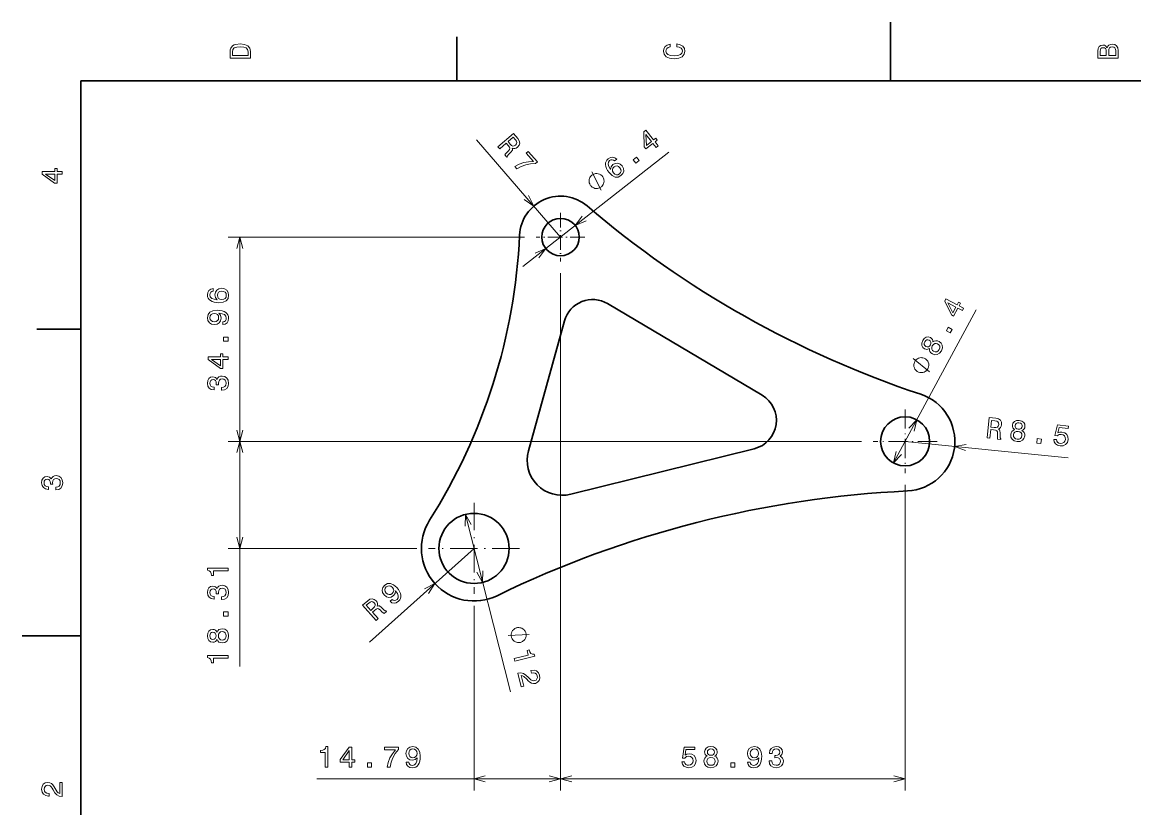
# Model space of a CAD drawing. Extents: x 0 to 297, y 0 to 210.
# Drawn here: x 0 to 190.3, y 75.4 to 210 of the extents above; entities that cross this region are included whole.
import ezdxf

# ---------------------------------------------------------------- set-up
doc = ezdxf.new("R2010")
doc.units = 0
doc.linetypes.add('DASHDOT', pattern=[18.5, 12, -3, 0.5, -3])

msp = doc.modelspace()

# ---------------------------------------------------------------- linework, layer by layer
at = {"color": 7, "lineweight": 35, "ltscale": 0.25}
for p, q in [((148.5, 200), (148.5, 210)), ((10, 105), (0, 105))]:
    msp.add_line(p, q, dxfattribs=at)
at = {"color": 7, "lineweight": 35, "ltscale": 0.1875}
for p, q in [((74.300003, 200), (74.300003, 207.5)), ((10, 157.5), (2.5, 157.5))]:
    msp.add_line(p, q, dxfattribs=at)
at = {"color": 7, "lineweight": 35}
for p, q in [((287, 200), (10, 200)), ((10, 200), (10, 10)), ((126.536232, 146.181259), (100.106705, 161.859436)), ((92.738014, 158.896896), (86.562378, 136.656265)), ((125.190727, 137.028458), (93.790192, 129.227936))]:
    msp.add_line(p, q, dxfattribs=at)
at = {"color": 7, "lineweight": 13}
for p, q in [((92.050247, 173.239227), (77.654686, 189.87558)), ((85.594482, 168.183228), (110.599869, 187.766846)), ((85.890251, 173.239227), (35.193615, 173.239227)), ((37.193615, 138.282654), (37.193615, 173.239227)), ((92.050247, 167.079224), (92.050247, 78.536179)), ((92.050247, 167.079224), (92.050247, 78.536171)), ((148.985886, 134.585373), (163.118744, 160.809921)), ((143.518402, 138.282654), (35.193615, 138.282654)), ((143.518402, 138.282654), (35.193615, 138.282654)), ((37.193615, 99.758316), (37.193615, 138.282654)), ((150.978409, 138.282654), (178.878799, 135.447311)), ((150.978409, 130.822647), (150.978409, 78.536171)), ((75.781303, 125.784485), (83.489532, 95.440445)), ((67.458549, 119.969185), (35.193615, 119.969185)), ((77.258553, 119.969185), (59.406624, 103.928345)), ((77.258553, 110.169182), (77.258553, 78.536179)), ((50.384094, 80.536179), (92.050247, 80.536179)), ((92.050247, 80.536171), (150.978409, 80.536171))]:
    msp.add_line(p, q, dxfattribs=at)
at = {"color": 7, "linetype": 'DASHDOT', "lineweight": 13, "ltscale": 0.208}
for p, q in [((92.050247, 177.399231), (92.050247, 169.079224)), ((96.210251, 173.239227), (87.890251, 173.239227))]:
    msp.add_line(p, q, dxfattribs=at)
at = {"color": 7, "linetype": 'DASHDOT', "lineweight": 13, "ltscale": 0.273}
for p, q in [((150.978409, 143.742645), (150.978409, 132.822647)), ((156.438416, 138.282654), (145.518402, 138.282654))]:
    msp.add_line(p, q, dxfattribs=at)
at = {"color": 7, "linetype": 'DASHDOT', "lineweight": 13, "ltscale": 0.39}
for p, q in [((77.258553, 127.769188), (77.258553, 112.169182)), ((85.058556, 119.969185), (69.458549, 119.969185))]:
    msp.add_line(p, q, dxfattribs=at)
at = {"color": 7, "lineweight": 13}
for points in [[(35.533215, 204.994965), (35.533215, 203.829971), (39.033215, 203.829971), (39.033215, 204.994965), (38.922264, 205.544678), (38.584366, 205.953171), (38.034657, 206.205338), (37.283215, 206.296112), (36.516644, 206.215424), (36.21405, 206.114563), (35.971977, 205.973343), (35.644165, 205.56485), (35.563473, 205.297562)], [(35.951801, 204.959656), (36.027451, 205.342941), (36.259438, 205.605194), (36.672985, 205.761536), (37.283215, 205.811966), (37.873272, 205.756485), (38.286816, 205.600143), (38.533936, 205.332855), (38.614628, 204.959656), (38.614628, 204.298996), (35.951801, 204.298996)], [(111.93206, 205.817017), (112.35569, 205.716141), (112.658287, 205.549713), (112.844887, 205.317734), (112.905403, 205.045395), (112.814629, 204.71759), (112.54229, 204.460388), (112.098488, 204.28891), (111.483215, 204.233429), (110.872986, 204.28891), (110.424141, 204.455338), (110.151802, 204.71254), (110.055984, 205.045395), (110.106415, 205.287476), (110.247627, 205.494247), (110.474571, 205.655624), (110.787247, 205.766571), (110.787247, 206.245682), (110.308144, 206.094391), (109.94503, 205.832138), (109.718086, 205.474075), (109.637398, 205.045395), (109.763474, 204.510818), (110.116501, 204.10231), (110.696472, 203.840057), (111.483215, 203.749283), (112.269958, 203.840057), (112.84993, 204.10231), (113.208, 204.510818), (113.329041, 205.045395), (113.233215, 205.51442), (112.965927, 205.892654), (112.527161, 206.159943), (111.93206, 206.301163)], [(185.542007, 205.630417), (185.249496, 205.983429), (185.052811, 206.074219), (184.81073, 206.104477), (184.432495, 206.03891), (184.160156, 205.842224), (183.993729, 205.524506), (183.933212, 205.080704), (183.933212, 203.835022), (187.433212, 203.835022), (187.433212, 205.151306), (187.36261, 205.620331), (187.155838, 205.968307), (186.828018, 206.185165), (186.384216, 206.260818), (186.08667, 206.215424), (185.839554, 206.094391), (185.65799, 205.897705)], [(185.385666, 204.984879), (185.385666, 204.298996), (184.351807, 204.298996), (184.351807, 205.025223), (184.382065, 205.297562), (184.472839, 205.489197), (184.629181, 205.605194), (184.86116, 205.645538), (185.093155, 205.600143), (185.254532, 205.479111), (185.355408, 205.272339)], [(187.014618, 205.095825), (187.014618, 204.298996), (185.809296, 204.298996), (185.809296, 205.050446), (185.844589, 205.368164), (185.9505, 205.595108), (186.132065, 205.731277), (186.394302, 205.776657), (186.671692, 205.731277), (186.863327, 205.605194), (186.979324, 205.393372)], [(81.34037, 188.672668), (81.64727, 188.318008), (82.764671, 189.284912), (83.078171, 188.922607), (83.297737, 188.645752), (83.389542, 188.431747), (83.342896, 188.231323), (83.150887, 187.998474), (82.824158, 187.682419), (82.61895, 187.464844), (82.52507, 187.303574), (82.871567, 186.903137), (82.944031, 186.965836), (82.974915, 187.14595), (83.14682, 187.348053), (83.550858, 187.744354), (83.811287, 188.083084), (83.834541, 188.256592), (83.788208, 188.456604), (84.015549, 188.386551), (84.241425, 188.395264), (84.468628, 188.471817), (84.690552, 188.62384), (84.964699, 188.954437), (85.07296, 189.31488), (85.000084, 189.691986), (84.752655, 190.07811), (83.987061, 190.962891)], [(84.342697, 189.896759), (84.521118, 189.644333), (84.590553, 189.417633), (84.546173, 189.199173), (84.366127, 188.983353), (84.111931, 188.830078), (83.889351, 188.817566), (83.668907, 188.933594), (83.44194, 189.157349), (83.088837, 189.565399), (83.969795, 190.327713)], [(108.389969, 188.576477), (108.747307, 188.856339), (108.212463, 189.539261), (108.605537, 189.847107), (108.356766, 190.164749), (107.963692, 189.856903), (106.635902, 191.552292), (106.27459, 191.269318), (106.370483, 188.66037), (106.644119, 188.310974), (107.855118, 189.259399)], [(106.728874, 188.889816), (106.639267, 190.811859), (107.606354, 189.577026)], [(84.258514, 185.300308), (84.591812, 184.915131), (85.329971, 185.333771), (86.108673, 185.620789), (86.924637, 185.779968), (87.788765, 185.814087), (88.105301, 186.087997), (86.5345, 187.903305), (86.187454, 187.602997), (87.441452, 186.153809), (86.563606, 186.127808), (85.751984, 185.97905), (84.988525, 185.705231)], [(101.665291, 186.557632), (101.337982, 186.82016), (100.9767, 186.92157), (100.588547, 186.860992), (100.198723, 186.638962), (99.986229, 186.427704), (99.842819, 186.193665), (99.760544, 185.930664), (99.74649, 185.637787), (99.798401, 185.326141), (99.919388, 184.991699), (100.109459, 184.634491), (100.370331, 184.268677), (100.87542, 183.754639), (101.390259, 183.498047), (101.896721, 183.497528), (102.390831, 183.749985), (102.720001, 184.123077), (102.867661, 184.539795), (102.828133, 184.98288), (102.603333, 185.408966), (102.240425, 185.733307), (101.83078, 185.880096), (101.405838, 185.841965), (101.006683, 185.631851), (100.691681, 185.257019), (100.587021, 184.809937), (100.304527, 185.293335), (100.185928, 185.706512), (100.234329, 186.045486), (100.454567, 186.320465), (100.677963, 186.444183), (100.89415, 186.478973), (101.102242, 186.417725), (101.300011, 186.271545)], [(104.956299, 185.887314), (105.504227, 186.316437), (105.040894, 186.908035), (104.492973, 186.478912)], [(6.833213, 184.02739), (6.833213, 184.481277), (5.965778, 184.481277), (5.965778, 184.98056), (5.56232, 184.98056), (5.56232, 184.481277), (3.408862, 184.481277), (3.408862, 184.022339), (5.521974, 182.489197), (5.965778, 182.489197), (5.965778, 184.02739)], [(102.221306, 185.103363), (102.373535, 184.819031), (102.411621, 184.541382), (102.332458, 184.274384), (102.141205, 184.060547), (101.875854, 183.916779), (101.600784, 183.899933), (101.33638, 184.000336), (101.104744, 184.222504), (100.951653, 184.499756), (100.916672, 184.773438), (101.006027, 185.035599), (101.217995, 185.272064), (101.466606, 185.396301), (101.727516, 185.414886), (101.984833, 185.315338)], [(5.56232, 182.912827), (3.993876, 184.02739), (5.56232, 184.02739)], [(99.227509, 183.623474), (99.155579, 183.715332), (98.965782, 183.863068), (98.811951, 183.964874), (98.694092, 184.020752), (98.494339, 184.086594), (98.248665, 184.11647), (98.038956, 184.100418), (97.911133, 184.074402), (97.737396, 184.012421), (97.517723, 183.91449), (97.425873, 183.842545), (97.334023, 183.770615), (97.186295, 183.580811), (97.08448, 183.426987), (97.028595, 183.309128), (96.962761, 183.109375), (96.932884, 182.863708), (96.948936, 182.653992), (96.974945, 182.526169), (97.036926, 182.352432), (97.134872, 182.132767), (97.206802, 182.040909), (97.27874, 181.949066), (97.468536, 181.801331), (97.62236, 181.699524), (97.740219, 181.643631), (97.939972, 181.577789), (98.185654, 181.547928), (98.395363, 181.56398), (98.523178, 181.589981), (98.696922, 181.651962), (98.916595, 181.749908), (99.008438, 181.821838), (99.100296, 181.893768), (99.248024, 182.083572), (99.349838, 182.237396), (99.405716, 182.355255), (99.471558, 182.555008), (99.501434, 182.80069), (99.485382, 183.010406), (99.459366, 183.138214), (99.397392, 183.311966), (99.299446, 183.531631)], [(32.6367, 164.443359), (32.228195, 164.347534), (31.925602, 164.125641), (31.733959, 163.7827), (31.6684, 163.338898), (31.703701, 163.041351), (31.799522, 162.784134), (31.955864, 162.55719), (32.177765, 162.365555), (32.455143, 162.214249), (32.793037, 162.103302), (33.191452, 162.0327), (33.640301, 162.012527), (34.356438, 162.093216), (34.875893, 162.340332), (35.188572, 162.738754), (35.294479, 163.283417), (35.203701, 163.772614), (34.966671, 164.145813), (34.593472, 164.387878), (34.119408, 164.473618), (33.640301, 164.387878), (33.272144, 164.155899), (33.040157, 163.797821), (32.959465, 163.354019), (33.060329, 162.874908), (33.347794, 162.516846), (32.793037, 162.592499), (32.394623, 162.753876), (32.157593, 163.000992), (32.0769, 163.343933), (32.117245, 163.5961), (32.223152, 163.787735), (32.399666, 163.913818), (32.6367, 163.979385)], [(34.124451, 163.984421), (34.442173, 163.928955), (34.68425, 163.787735), (34.845631, 163.560791), (34.896065, 163.278381), (34.845631, 162.98082), (34.689293, 162.753876), (34.447216, 162.60762), (34.129494, 162.562241), (33.816814, 162.612671), (33.579781, 162.753876), (33.428486, 162.98587), (33.373009, 163.298553), (33.428486, 163.570877), (33.574738, 163.787735), (33.811771, 163.928955)], [(160.769562, 160.666611), (160.984894, 161.066162), (160.221283, 161.477692), (160.458145, 161.917206), (160.102982, 162.108612), (159.866119, 161.669098), (157.970428, 162.69072), (157.752701, 162.286713), (158.885544, 159.934601), (159.276215, 159.72406), (160.005951, 161.078125)], [(159.12204, 160.288391), (158.270081, 162.013611), (159.650787, 161.269531)], [(34.32618, 158.286591), (34.724594, 158.362244), (35.03223, 158.579102), (35.223873, 158.922028), (35.294479, 159.375916), (35.259178, 159.673477), (35.1684, 159.940765), (35.012058, 160.167709), (34.790157, 160.359344), (34.512779, 160.510651), (34.169838, 160.621597), (33.776466, 160.687164), (33.322578, 160.712372), (32.611481, 160.626648), (32.09203, 160.379532), (31.77935, 159.98616), (31.6684, 159.446533), (31.759178, 158.952301), (32.001251, 158.579102), (32.374451, 158.337021), (32.843472, 158.256332), (33.327621, 158.337021), (33.695778, 158.574051), (33.927765, 158.927078), (34.003414, 159.375916), (33.907593, 159.849991), (33.615086, 160.208054), (34.174885, 160.127365), (34.573299, 159.965973), (34.810329, 159.718872), (34.885979, 159.380966), (34.850674, 159.118713), (34.739723, 158.927078), (34.563213, 158.800995), (34.32618, 158.750565)], [(32.838428, 158.745514), (32.525749, 158.795959), (32.278629, 158.937164), (32.122288, 159.159058), (32.066814, 159.446533), (32.122288, 159.74408), (32.278629, 159.971024), (32.520706, 160.112244), (32.833385, 160.167709), (33.151108, 160.112244), (33.388138, 159.971024), (33.534393, 159.739044), (33.584824, 159.431396), (33.534393, 159.154022), (33.388138, 158.937164), (33.156151, 158.795959)], [(35.193615, 155.412964), (35.193615, 156.108917), (34.442173, 156.108917), (34.442173, 155.412964)], [(155.136078, 154.189072), (155.138367, 153.89566), (155.227768, 153.646973), (155.39267, 153.432068), (155.637848, 153.259827), (156.071259, 153.11792), (156.48764, 153.157059), (156.862427, 153.38475), (157.181946, 153.796906), (157.348114, 154.28598), (157.332214, 154.724228), (157.135956, 155.093536), (156.781494, 155.381943), (156.500427, 155.487579), (156.232635, 155.511597), (155.973358, 155.445068), (155.729431, 155.290085), (155.718582, 155.525085), (155.639069, 155.728363), (155.502167, 155.899536), (155.298981, 156.043396), (154.945496, 156.142242), (154.591949, 156.092163), (154.264984, 155.878784), (153.989899, 155.517166), (153.836716, 155.084106), (153.838287, 154.693695), (153.988464, 154.366409), (154.267792, 154.129944), (154.497284, 154.034912), (154.715546, 154.014679)], [(158.70047, 156.827271), (159.03064, 157.439926), (158.369156, 157.796417), (158.038971, 157.183762)], [(154.530594, 154.532562), (154.354401, 154.673355), (154.260864, 154.861252), (154.258545, 155.0802), (154.345062, 155.32576), (154.500214, 155.528595), (154.684357, 155.647064), (154.892731, 155.672256), (155.109589, 155.606949), (155.287842, 155.45932), (155.385803, 155.269028), (155.397003, 155.045303), (155.308441, 154.80658), (155.150909, 154.599304), (154.962311, 154.483231), (154.749512, 154.460419)], [(155.858673, 153.690811), (155.644897, 153.857574), (155.536713, 154.082031), (155.528931, 154.344009), (155.632538, 154.631912), (155.81366, 154.872314), (156.036743, 155.009888), (156.283722, 155.042938), (156.542938, 154.960526), (156.772064, 154.779755), (156.893585, 154.548126), (156.910217, 154.281357), (156.809021, 153.997894), (156.625519, 153.753052), (156.393539, 153.620255), (156.133255, 153.594391)], [(35.193615, 152.302292), (35.193615, 152.75618), (34.32618, 152.75618), (34.32618, 153.255463), (33.922722, 153.255463), (33.922722, 152.75618), (31.769264, 152.75618), (31.769264, 152.297241), (33.882378, 150.764114), (34.32618, 150.764114), (34.32618, 152.302292)], [(33.922722, 151.187744), (32.354279, 152.302292), (33.922722, 152.302292)], [(154.358063, 152.458374), (154.255341, 152.513718), (154.022278, 152.573059), (153.840546, 152.604736), (153.710175, 152.608734), (153.500763, 152.58905), (153.263702, 152.518021), (153.077972, 152.419312), (152.971268, 152.344284), (152.836899, 152.217896), (152.67485, 152.040176), (152.619507, 151.937469), (152.564148, 151.834778), (152.504807, 151.601685), (152.473145, 151.419968), (152.469147, 151.289581), (152.488831, 151.080185), (152.559845, 150.843109), (152.658569, 150.657394), (152.733582, 150.55069), (152.859955, 150.416321), (153.037689, 150.254272), (153.140396, 150.198929), (153.243103, 150.14357), (153.476181, 150.084229), (153.657898, 150.052551), (153.788284, 150.048553), (153.997681, 150.068237), (154.234756, 150.139267), (154.420471, 150.237976), (154.527191, 150.313004), (154.66156, 150.439392), (154.823608, 150.617111), (154.878952, 150.719818), (154.934296, 150.822525), (154.993652, 151.055603), (155.025314, 151.23732), (155.029312, 151.367706), (155.009628, 151.577103), (154.938599, 151.814178), (154.83989, 151.999908), (154.764862, 152.106598), (154.638489, 152.240967), (154.460754, 152.403015)], [(34.094193, 147.018005), (34.129494, 147.018005), (34.613644, 147.098694), (34.976757, 147.335724), (35.208744, 147.708923), (35.294479, 148.203156), (35.208744, 148.727661), (34.986843, 149.121033), (34.633816, 149.373184), (34.179928, 149.463959), (33.882378, 149.423615), (33.640301, 149.312668), (33.453701, 149.131119), (33.317535, 148.889038), (33.0452, 149.216843), (32.611481, 149.33284), (32.218109, 149.257187), (31.920559, 149.040329), (31.733959, 148.687302), (31.6684, 148.203156), (31.749092, 147.749268), (31.970993, 147.401291), (32.324017, 147.174347), (32.793037, 147.098694), (32.828342, 147.098694), (32.828342, 147.547546), (32.505573, 147.587891), (32.273586, 147.719009), (32.132378, 147.930817), (32.081944, 148.228378), (32.122288, 148.490616), (32.228195, 148.682266), (32.399666, 148.798264), (32.631657, 148.843643), (32.878773, 148.798264), (33.0452, 148.677216), (33.146065, 148.465408), (33.176323, 148.177948), (33.17128, 147.981262), (33.569695, 147.981262), (33.559608, 148.228378), (33.605, 148.546097), (33.726036, 148.783127), (33.922722, 148.924347), (34.179928, 148.974777), (34.472435, 148.919296), (34.689293, 148.773041), (34.825459, 148.541046), (34.87085, 148.233414), (34.820415, 147.915695), (34.669121, 147.683701), (34.427044, 147.537445), (34.094193, 147.481979)], [(165.002792, 138.867737), (165.469406, 138.820328), (165.618805, 140.290421), (166.095459, 140.241974), (166.445145, 140.191238), (166.658768, 140.098557), (166.76236, 139.920746), (166.782455, 139.619614), (166.761658, 139.165497), (166.761673, 138.866425), (166.804031, 138.684692), (167.330856, 138.631149), (167.340546, 138.726486), (167.239426, 138.878693), (167.2258, 139.143677), (167.247772, 139.709198), (167.204803, 140.134308), (167.102661, 140.276489), (166.931732, 140.390167), (167.145172, 140.495209), (167.303497, 140.65654), (167.41626, 140.868134), (167.473389, 141.130997), (167.445969, 141.559601), (167.277405, 141.896088), (166.965622, 142.120392), (166.520691, 142.231506), (165.356659, 142.349808)], [(166.346893, 141.818298), (166.649902, 141.75708), (166.855957, 141.639832), (166.973572, 141.450455), (166.990692, 141.169907), (166.91095, 140.884003), (166.757629, 140.722153), (166.517639, 140.655304), (166.199005, 140.662338), (165.66214, 140.716888), (165.779938, 141.875916)], [(169.705551, 140.285706), (169.435394, 140.171234), (169.239899, 139.993393), (169.104523, 139.758759), (169.039322, 139.466309), (169.074219, 139.011597), (169.269836, 138.641937), (169.623718, 138.382935), (170.126816, 138.245636), (170.642242, 138.279434), (171.040985, 138.46196), (171.306961, 138.784698), (171.437622, 139.22258), (171.427582, 139.52269), (171.347198, 139.779236), (171.186462, 139.993286), (170.94986, 140.159256), (171.162796, 140.259277), (171.320099, 140.410583), (171.425812, 140.6026), (171.480896, 140.845398), (171.436813, 141.209793), (171.255157, 141.517197), (170.932831, 141.737518), (170.493423, 141.853134), (170.034729, 141.828781), (169.674667, 141.677811), (169.429871, 141.413742), (169.31839, 141.065155), (169.318497, 140.816757), (169.383392, 140.607391)], [(169.79097, 140.976578), (169.853546, 141.193268), (169.991302, 141.351624), (170.192657, 141.437607), (170.452637, 141.451752), (170.699417, 141.386108), (170.879364, 141.261368), (170.982452, 141.078537), (171.005173, 140.85318), (170.937073, 140.631989), (170.798813, 140.468628), (170.59642, 140.372604), (170.34198, 140.362976), (170.090179, 140.429108), (169.910736, 140.558868), (169.808167, 140.746719)], [(176.418747, 138.625137), (176.48732, 138.202484), (176.700531, 137.8564), (177.041397, 137.618988), (177.495346, 137.496811), (178.011292, 137.535629), (178.432648, 137.741196), (178.723282, 138.107056), (178.869598, 138.599121), (178.831726, 139.074402), (178.628113, 139.465149), (178.275772, 139.739197), (177.79776, 139.873962), (177.415329, 139.85199), (177.107498, 139.715988), (177.343323, 140.639969), (178.868622, 140.484955), (178.910431, 140.896378), (177.048981, 141.085556), (176.585388, 139.267197), (176.986771, 139.22641), (177.301758, 139.432648), (177.681702, 139.480209), (177.997208, 139.392395), (178.226746, 139.206848), (178.3573, 138.94519), (178.380371, 138.623489), (178.29306, 138.313004), (178.107513, 138.083466), (177.845856, 137.952911), (177.524139, 137.92984), (177.261795, 137.991989), (177.06781, 138.128296), (176.935638, 138.324219), (176.885376, 138.577713)], [(169.522003, 139.427399), (169.594193, 139.688721), (169.760101, 139.874634), (169.99913, 139.982147), (170.304764, 139.996704), (170.596191, 139.921463), (170.808716, 139.768066), (170.933838, 139.552582), (170.956985, 139.281555), (170.877747, 139.000671), (170.710327, 138.799713), (170.470261, 138.682175), (170.169647, 138.667099), (169.873199, 138.742844), (169.661682, 138.906281), (169.538101, 139.13681)], [(173.50769, 138.003448), (174.200089, 137.933075), (174.276062, 138.680664), (173.583664, 138.751038)], [(5.73379, 129.979111), (5.769093, 129.979111), (6.253242, 130.059799), (6.616354, 130.296829), (6.848343, 130.670029), (6.934078, 131.164276), (6.848343, 131.688766), (6.626441, 132.082138), (6.273415, 132.334305), (5.819525, 132.425079), (5.521974, 132.384735), (5.279899, 132.273788), (5.0933, 132.092224), (4.957133, 131.850143), (4.684798, 132.177963), (4.251081, 132.293961), (3.857709, 132.218307), (3.560158, 132.00145), (3.373559, 131.648422), (3.307997, 131.164276), (3.388689, 130.710388), (3.610591, 130.362396), (3.963617, 130.135452), (4.432637, 130.059799), (4.46794, 130.059799), (4.46794, 130.508652), (4.145173, 130.548996), (3.913184, 130.680115), (3.771974, 130.891937), (3.721542, 131.189484), (3.761888, 131.451736), (3.867795, 131.643372), (4.039265, 131.759369), (4.271254, 131.804764), (4.518372, 131.759369), (4.684798, 131.638336), (4.785663, 131.426514), (4.815922, 131.139053), (4.810879, 130.942368), (5.209294, 130.942368), (5.199208, 131.189484), (5.244596, 131.507217), (5.365634, 131.744247), (5.56232, 131.885452), (5.819525, 131.935883), (6.112032, 131.880417), (6.328891, 131.734161), (6.465058, 131.502167), (6.510447, 131.194534), (6.460014, 130.876801), (6.308718, 130.644821), (6.066643, 130.498566), (5.73379, 130.443085)], [(35.193615, 116.129646), (35.193615, 116.588577), (31.6684, 116.588577), (31.6684, 116.245636), (31.976036, 116.154861), (32.182808, 115.973305), (32.303844, 115.69593), (32.344193, 115.312645), (32.702259, 115.312645), (32.702259, 116.129646)], [(34.094193, 111.213509), (34.129494, 111.213509), (34.613644, 111.294197), (34.976757, 111.531227), (35.208744, 111.904427), (35.294479, 112.398666), (35.208744, 112.923164), (34.986843, 113.316536), (34.633816, 113.568695), (34.179928, 113.65947), (33.882378, 113.619125), (33.640301, 113.508179), (33.453701, 113.326622), (33.317535, 113.084541), (33.0452, 113.412354), (32.611481, 113.528351), (32.218109, 113.452698), (31.920559, 113.23584), (31.733959, 112.882813), (31.6684, 112.398666), (31.749092, 111.944778), (31.970993, 111.596794), (32.324017, 111.36985), (32.793037, 111.294197), (32.828342, 111.294197), (32.828342, 111.743042), (32.505573, 111.783394), (32.273586, 111.914513), (32.132378, 112.126328), (32.081944, 112.423882), (32.122288, 112.686127), (32.228195, 112.877769), (32.399666, 112.993767), (32.631657, 113.039154), (32.878773, 112.993767), (33.0452, 112.872726), (33.146065, 112.660912), (33.176323, 112.373451), (33.17128, 112.176765), (33.569695, 112.176765), (33.559608, 112.423882), (33.605, 112.741608), (33.726036, 112.978638), (33.922722, 113.11985), (34.179928, 113.17028), (34.472435, 113.114807), (34.689293, 112.968552), (34.825459, 112.736565), (34.87085, 112.428925), (34.820415, 112.111198), (34.669121, 111.879211), (34.427044, 111.732956), (34.094193, 111.677483)], [(62.898968, 110.921341), (63.221523, 110.675552), (63.588448, 110.591667), (63.971622, 110.678322), (64.35643, 110.929169), (64.554161, 111.154305), (64.692307, 111.400475), (64.756622, 111.668449), (64.750862, 111.961594), (64.678009, 112.269043), (64.531326, 112.598282), (64.317177, 112.934708), (64.03257, 113.289177), (63.493523, 113.760811), (62.962524, 113.982025), (62.460938, 113.951691), (61.98539, 113.673553), (61.678436, 113.275696), (61.562634, 112.846199), (61.632004, 112.406807), (61.885464, 112.004005), (62.269073, 111.697807), (62.691452, 111.58239), (63.109093, 111.645782), (63.493523, 111.889503), (63.782101, 112.277634), (63.852943, 112.734528), (64.167068, 112.264198), (64.313316, 111.859985), (64.287926, 111.518509), (64.087151, 111.236397), (63.868488, 111.087379), (63.651783, 111.041824), (63.440025, 111.088852), (63.244087, 111.231453)], [(62.245972, 112.334717), (62.074497, 112.601006), (62.014366, 112.879196), (62.074932, 113.143799), (62.251678, 113.377197), (62.510086, 113.534805), (62.783386, 113.570198), (63.050217, 113.48452), (63.300468, 113.289017), (63.471558, 113.015602), (63.524948, 112.744911), (63.450138, 112.481071), (63.255016, 112.237946), (63.014988, 112.090065), (62.755928, 112.053909), (62.495838, 112.132095)], [(60.54039, 107.635872), (60.889259, 107.949348), (59.901634, 109.048485), (60.258007, 109.368706), (60.530712, 109.593399), (60.742958, 109.689194), (60.944225, 109.646301), (61.180611, 109.458679), (61.502735, 109.137917), (61.724113, 108.936813), (61.887108, 108.845963), (62.280994, 109.19989), (62.216949, 109.271164), (62.036289, 109.298676), (61.831001, 109.466782), (61.427219, 109.863327), (61.083675, 110.117386), (60.90976, 110.13739), (60.710667, 110.087326), (60.776451, 110.315933), (60.763512, 110.541611), (60.682724, 110.767342), (60.526581, 110.986382), (60.190918, 111.254303), (59.828514, 111.355804), (59.452839, 111.275887), (59.071404, 111.021286), (58.201096, 110.239281)], [(59.26038, 110.614792), (59.509434, 110.797897), (59.734783, 110.871567), (59.954044, 110.831276), (60.173195, 110.655289), (60.331184, 110.404007), (60.347878, 110.181702), (60.235992, 109.959122), (60.01651, 109.728012), (59.61512, 109.367348), (58.836479, 110.233894)], [(35.193615, 108.400391), (35.193615, 109.096359), (34.442173, 109.096359), (34.442173, 108.400391)], [(33.307449, 104.386993), (33.448658, 104.129791), (33.645344, 103.953278), (33.892464, 103.842323), (34.190014, 103.807022), (34.638859, 103.887711), (34.986843, 104.119705), (35.208744, 104.497948), (35.294479, 105.012352), (35.208744, 105.521721), (34.986843, 105.899963), (34.638859, 106.13195), (34.190014, 106.217682), (33.892464, 106.177338), (33.645344, 106.071434), (33.448658, 105.889877), (33.307449, 105.637711), (33.186409, 105.839447), (33.019985, 105.980652), (32.818256, 106.066391), (32.571136, 106.096649), (32.213066, 106.015961), (31.925602, 105.804138), (31.739002, 105.461205), (31.6684, 105.012352), (31.739002, 104.558464), (31.925602, 104.215523), (32.213066, 103.998665), (32.571136, 103.923019), (32.818256, 103.948235), (33.019985, 104.033966)], [(32.611481, 104.402122), (32.38958, 104.442467), (32.218109, 104.563507), (32.112202, 104.75515), (32.071857, 105.012352), (32.112202, 105.264519), (32.218109, 105.456161), (32.38958, 105.577194), (32.611481, 105.622589), (32.838428, 105.577194), (33.014942, 105.456161), (33.130936, 105.264519), (33.166237, 105.012352), (33.125893, 104.75515), (33.014942, 104.563507), (32.838428, 104.442467)], [(34.179928, 104.291176), (33.912636, 104.336563), (33.710907, 104.482819), (33.579781, 104.709763), (33.534393, 105.012352), (33.579781, 105.309906), (33.710907, 105.53685), (33.912636, 105.683105), (34.179928, 105.733536), (34.467392, 105.683105), (34.68425, 105.53685), (34.825459, 105.309906), (34.87085, 105.012352), (34.825459, 104.709763), (34.68425, 104.482819), (34.467392, 104.336563)], [(85.210556, 103.896523), (85.323631, 103.925247), (85.535416, 104.03923), (85.690674, 104.138855), (85.789383, 104.224121), (85.930267, 104.38028), (86.056801, 104.592979), (86.126785, 104.791313), (86.154602, 104.918755), (86.168053, 105.10273), (86.167145, 105.343239), (86.138412, 105.456314), (86.109695, 105.569389), (85.995705, 105.781181), (85.89608, 105.936432), (85.810822, 106.035141), (85.654655, 106.176033), (85.441956, 106.302559), (85.243622, 106.372551), (85.11618, 106.40036), (84.932205, 106.413811), (84.691696, 106.412903), (84.578621, 106.384178), (84.465546, 106.355453), (84.253754, 106.24147), (84.098503, 106.141846), (83.999794, 106.05658), (83.858902, 105.900421), (83.732376, 105.687721), (83.662392, 105.48938), (83.634575, 105.361946), (83.621124, 105.177971), (83.622032, 104.937454), (83.650757, 104.824379), (83.679482, 104.711304), (83.793472, 104.499519), (83.893097, 104.344269), (83.978355, 104.245552), (84.134521, 104.104668), (84.347214, 103.978142), (84.545555, 103.90815), (84.672989, 103.880341), (84.856964, 103.866882), (85.097481, 103.867798)], [(35.193615, 101.185555), (35.193615, 101.644485), (31.6684, 101.644485), (31.6684, 101.301544), (31.976036, 101.21077), (32.182808, 101.029213), (32.303844, 100.751831), (32.344193, 100.368553), (32.702259, 100.368553), (32.702259, 101.185555)], [(84.11203, 101.113144), (84.225021, 100.668335), (87.641724, 101.53627), (87.557289, 101.868652), (87.236771, 101.88089), (86.991661, 102.005951), (86.806061, 102.244995), (86.672585, 102.606544), (86.325539, 102.518387), (86.526688, 101.726532)], [(84.751244, 98.596809), (85.343529, 96.265244), (85.763893, 96.372025), (85.295784, 98.21479), (85.55159, 98.170502), (85.786926, 98.042961), (86.271797, 97.588554), (86.491699, 97.337418), (86.783829, 97.068199), (87.086586, 96.900551), (87.408508, 96.841835), (87.748413, 96.876144), (88.137901, 97.063545), (88.402145, 97.375229), (88.518044, 97.779312), (88.475883, 98.252525), (88.27359, 98.700661), (87.953209, 98.999123), (87.528252, 99.135735), (87.024475, 99.091019), (86.956039, 99.073631), (87.069031, 98.628822), (87.108139, 98.638756), (87.451698, 98.679199), (87.729622, 98.609314), (87.93943, 98.438858), (88.063972, 98.173904), (88.087112, 97.877983), (88.018303, 97.636757), (87.862442, 97.451469), (87.635345, 97.341751), (87.40181, 97.318848), (87.187584, 97.363289), (86.981659, 97.477493), (86.78038, 97.655312), (86.550713, 97.903969), (86.125969, 98.306007), (85.71769, 98.561325), (85.275742, 98.662399), (84.765907, 98.600533)], [(51.811325, 82.536179), (52.270264, 82.536179), (52.270264, 86.061386), (51.927322, 86.061386), (51.836544, 85.753754), (51.654987, 85.546982), (51.377609, 85.425949), (50.994324, 85.385597), (50.994324, 85.027527), (51.811325, 85.027527)], [(55.915504, 82.536179), (56.369396, 82.536179), (56.369396, 83.40361), (56.868675, 83.40361), (56.868675, 83.807068), (56.369396, 83.807068), (56.369396, 85.960526), (55.910461, 85.960526), (54.377319, 83.847412), (54.377319, 83.40361), (55.915504, 83.40361)], [(62.409164, 82.536179), (62.918533, 82.536179), (63.084957, 83.368309), (63.377464, 84.144966), (63.791008, 84.86615), (64.330635, 85.541939), (64.330635, 85.960526), (61.930061, 85.960526), (61.930061, 85.501595), (63.846485, 85.501595), (63.291733, 84.820755), (62.873142, 84.109665), (62.580635, 83.35318)], [(65.635826, 83.40361), (65.711472, 83.005196), (65.928329, 82.697556), (66.271271, 82.50592), (66.725159, 82.43531), (67.022713, 82.470612), (67.290001, 82.561386), (67.516945, 82.717728), (67.708588, 82.939636), (67.859886, 83.21701), (67.97084, 83.559952), (68.0364, 83.953323), (68.061615, 84.407211), (67.975883, 85.118309), (67.72876, 85.637756), (67.335388, 85.950439), (66.795761, 86.061386), (66.301529, 85.970612), (65.928329, 85.728539), (65.686256, 85.355339), (65.60556, 84.886322), (65.686256, 84.402168), (65.923286, 84.034012), (66.276314, 83.802025), (66.725159, 83.726379), (67.199226, 83.822197), (67.557297, 84.1147), (67.476601, 83.554901), (67.315216, 83.156494), (67.0681, 82.919464), (66.730202, 82.843811), (66.467957, 82.87912), (66.276314, 82.990067), (66.15023, 83.16658), (66.0998, 83.40361)], [(66.094757, 84.891357), (66.145187, 85.204041), (66.2864, 85.451157), (66.508301, 85.607498), (66.795761, 85.662979), (67.093315, 85.607498), (67.320259, 85.451157), (67.461472, 85.209084), (67.516945, 84.896408), (67.461472, 84.578682), (67.320259, 84.341652), (67.088272, 84.195396), (66.78064, 84.144966), (66.503258, 84.195396), (66.2864, 84.341652), (66.145187, 84.573639)], [(112.791565, 83.44899), (112.902512, 83.035446), (113.149628, 82.712685), (113.512741, 82.510956), (113.976715, 82.435303), (114.486084, 82.526085), (114.884499, 82.773201), (115.136658, 83.166573), (115.232483, 83.670898), (115.146744, 84.139915), (114.904671, 84.508072), (114.526428, 84.745102), (114.037239, 84.830841), (113.658997, 84.770325), (113.366486, 84.603897), (113.507698, 85.546982), (115.04084, 85.546982), (115.04084, 85.960526), (113.1698, 85.960526), (112.892426, 84.104614), (113.295883, 84.104614), (113.588394, 84.341644), (113.961594, 84.427383), (114.284355, 84.371902), (114.531479, 84.210526), (114.687813, 83.963409), (114.743286, 83.645676), (114.687813, 83.327957), (114.526428, 83.080841), (114.279312, 82.9245), (113.961594, 82.869019), (113.694298, 82.904327), (113.487526, 83.020325), (113.336227, 83.201874), (113.260582, 83.44899)], [(117.152939, 84.422333), (116.895737, 84.281128), (116.719223, 84.084442), (116.608276, 83.837326), (116.572968, 83.539772), (116.653664, 83.090927), (116.885651, 82.742943), (117.263893, 82.521042), (117.778305, 82.435303), (118.287674, 82.521042), (118.665909, 82.742943), (118.897903, 83.090927), (118.983635, 83.539772), (118.943291, 83.837326), (118.837387, 84.084442), (118.655823, 84.281128), (118.403664, 84.422333), (118.605392, 84.543381), (118.746605, 84.709801), (118.832336, 84.91153), (118.862595, 85.158646), (118.781906, 85.516724), (118.570091, 85.804184), (118.22715, 85.990784), (117.778305, 86.061386), (117.324417, 85.990784), (116.981476, 85.804184), (116.764618, 85.516724), (116.688965, 85.158646), (116.714188, 84.91153), (116.799919, 84.709801)], [(117.168076, 85.118301), (117.20842, 85.34021), (117.329453, 85.511673), (117.521103, 85.617584), (117.778305, 85.657928), (118.030464, 85.617584), (118.222107, 85.511673), (118.34314, 85.34021), (118.388535, 85.118301), (118.34314, 84.891357), (118.222107, 84.714844), (118.030464, 84.598846), (117.778305, 84.563553), (117.521103, 84.603897), (117.329453, 84.714844), (117.20842, 84.891357)], [(124.039978, 83.40361), (124.115623, 83.005188), (124.332481, 82.697556), (124.675423, 82.505913), (125.129311, 82.435303), (125.426865, 82.470612), (125.694153, 82.561386), (125.921097, 82.717728), (126.11274, 82.939629), (126.264038, 83.21701), (126.374985, 83.559952), (126.440552, 83.953323), (126.465767, 84.407211), (126.380035, 85.118301), (126.132919, 85.637756), (125.739548, 85.950439), (125.199921, 86.061386), (124.705681, 85.970612), (124.332481, 85.728531), (124.090408, 85.355331), (124.00972, 84.886314), (124.090408, 84.402161), (124.327438, 84.034012), (124.680466, 83.802017), (125.129311, 83.726372), (125.603378, 83.822189), (125.961441, 84.1147), (125.880753, 83.554901), (125.719368, 83.156487), (125.472252, 82.919456), (125.134354, 82.843811), (124.872108, 82.879112), (124.680466, 82.990067), (124.554382, 83.166573), (124.503952, 83.40361)], [(124.498909, 84.891357), (124.549339, 85.204041), (124.690552, 85.451157), (124.912453, 85.607498), (125.199921, 85.662971), (125.497467, 85.607498), (125.724411, 85.451157), (125.865623, 85.209076), (125.921097, 84.8964), (125.865623, 84.578674), (125.724411, 84.341644), (125.492424, 84.195389), (125.184784, 84.144958), (124.90741, 84.195389), (124.690552, 84.341644), (124.549339, 84.573639)], [(127.715485, 83.63559), (127.715485, 83.600296), (127.796173, 83.116142), (128.033203, 82.753029), (128.406403, 82.521042), (128.900635, 82.435303), (129.42514, 82.521042), (129.818512, 82.742943), (130.070663, 83.09597), (130.161438, 83.549858), (130.121094, 83.847412), (130.010147, 84.089485), (129.828583, 84.276085), (129.586517, 84.412247), (129.914322, 84.684586), (130.030319, 85.118301), (129.954681, 85.511673), (129.737808, 85.809227), (129.384796, 85.995827), (128.900635, 86.061386), (128.446747, 85.980698), (128.098755, 85.758789), (127.871819, 85.405769), (127.796173, 84.936752), (127.796173, 84.901443), (128.245026, 84.901443), (128.28537, 85.224213), (128.416489, 85.4562), (128.628296, 85.597412), (128.925858, 85.647842), (129.18811, 85.607498), (129.379745, 85.501587), (129.495743, 85.330124), (129.541122, 85.098129), (129.495743, 84.851013), (129.374695, 84.684586), (129.162888, 84.583725), (128.875427, 84.553467), (128.678741, 84.558502), (128.678741, 84.160095), (128.925858, 84.170181), (129.243576, 84.124786), (129.480606, 84.003754), (129.621826, 83.807068), (129.672256, 83.549858), (129.616776, 83.257355), (129.47052, 83.040497), (129.238525, 82.904327), (128.930893, 82.858932), (128.613174, 82.90937), (128.38118, 83.060669), (128.234924, 83.302742), (128.179459, 83.63559)], [(54.800953, 83.807068), (55.915504, 85.375511), (55.915504, 83.807068)], [(117.057121, 83.549858), (117.102509, 83.817154), (117.248764, 84.018875), (117.475708, 84.150009), (117.778305, 84.195389), (118.075851, 84.150009), (118.302795, 84.018875), (118.449051, 83.817154), (118.499481, 83.549858), (118.449051, 83.26239), (118.302795, 83.045532), (118.075851, 82.904327), (117.778305, 82.858932), (117.475708, 82.904327), (117.248764, 83.045532), (117.102509, 83.26239)], [(59.026169, 82.536179), (59.722134, 82.536179), (59.722134, 83.287613), (59.026169, 83.287613)], [(121.166344, 82.536171), (121.862305, 82.536171), (121.862305, 83.287613), (121.166344, 83.287613)], [(6.833213, 77.519447), (6.833213, 79.925072), (6.399496, 79.925072), (6.399496, 78.023773), (6.162464, 78.129684), (5.965778, 78.311241), (5.607709, 78.871033), (5.456412, 79.168587), (5.239553, 79.501442), (4.987392, 79.738472), (4.689842, 79.874641), (4.351945, 79.925072), (3.928314, 79.839333), (3.595461, 79.602303), (3.383646, 79.239189), (3.307997, 78.770172), (3.393732, 78.286018), (3.630764, 77.91787), (4.009006, 77.680832), (4.508286, 77.600143), (4.578891, 77.600143), (4.578891, 78.059074), (4.538545, 78.059074), (4.195605, 78.104462), (3.943444, 78.240631), (3.782061, 78.457489), (3.726585, 78.744957), (3.777017, 79.03746), (3.903098, 79.254318), (4.099784, 79.395531), (4.346902, 79.445961), (4.578891, 79.41066), (4.775577, 79.314842), (4.947046, 79.153458), (5.098343, 78.931557), (5.259727, 78.634003), (5.572406, 78.139771), (5.90526, 77.791786), (6.308718, 77.585014), (6.818084, 77.519447)]]:
    msp.add_lwpolyline(points, close=True, dxfattribs=at)
for points in [[(99.02063, 181.238632), (97.413681, 184.425751)], [(85.814308, 179.654755), (87.469841, 178.532608), (86.597183, 180.332184)], [(95.771324, 176.810989), (94.569572, 175.212311), (96.40966, 175.995926)], [(37.711254, 171.307373), (37.193615, 173.239227), (36.675976, 171.307373)], [(88.32917, 169.66748), (89.53093, 171.266159), (87.690834, 170.482544)], [(155.123718, 150.190323), (152.374741, 152.466965)], [(152.510117, 140.033737), (152.970932, 141.979919), (151.598755, 140.524887)], [(36.675976, 140.214508), (37.193615, 138.282654), (37.711254, 140.214508)], [(37.711254, 136.3508), (37.193615, 138.282654), (36.675976, 136.3508)], [(161.409149, 137.74295), (159.434845, 137.423279), (161.304474, 136.712967)], [(149.446686, 136.53157), (148.985886, 134.585373), (150.358063, 136.040421)], [(76.758644, 124.039551), (75.781303, 125.784485), (75.755241, 123.78466)], [(36.675976, 121.901039), (37.193615, 119.969185), (37.711254, 121.901039)], [(77.758461, 115.898819), (78.735802, 114.153885), (78.761864, 116.153709)], [(69.473083, 112.277649), (70.564079, 113.953873), (68.781136, 113.047714)], [(83.112289, 105.048714), (86.676888, 105.231987)], [(79.190407, 81.053818), (77.258553, 80.536179), (79.190407, 80.018539)], [(90.118393, 80.018539), (92.050247, 80.536179), (90.118393, 81.053818)], [(93.982101, 81.05381), (92.050247, 80.536171), (93.982101, 80.018539)], [(149.046555, 80.018539), (150.978409, 80.536171), (149.046555, 81.05381)]]:
    msp.add_lwpolyline(points, dxfattribs=at)
at = {"color": 7, "lineweight": 35}
for centre, radius in [((92.050247, 173.239227), 3.2), ((150.978409, 138.282654), 4.2), ((77.258553, 119.969185), 6)]:
    msp.add_circle(centre, radius, dxfattribs=at)
for centre, radius, start, end in [((92.050247, 173.239227), 7, 49.444552, 177.297955), ((207.132751, 307.719788), 170, 229.444554, 251.663924), ((-14.830788, 178.283447), 100, 327.656548, 357.297948), ((97.55574, 157.559143), 5, 59.323301, 164.481419), ((123.985268, 141.880966), 5, 283.950994, 59.323301), ((150.978409, 138.282654), 8.5, 272.712368, 71.663923), ((92.343636, 135.050949), 6, 164.481419, 283.950994), ((159.898621, -50.006172), 180, 92.712366, 115.928487), ((77.258553, 119.969185), 9, 147.656546, 295.928488)]:
    msp.add_arc(centre, radius, start, end, dxfattribs=at)

doc.saveas('drawing.dxf')
